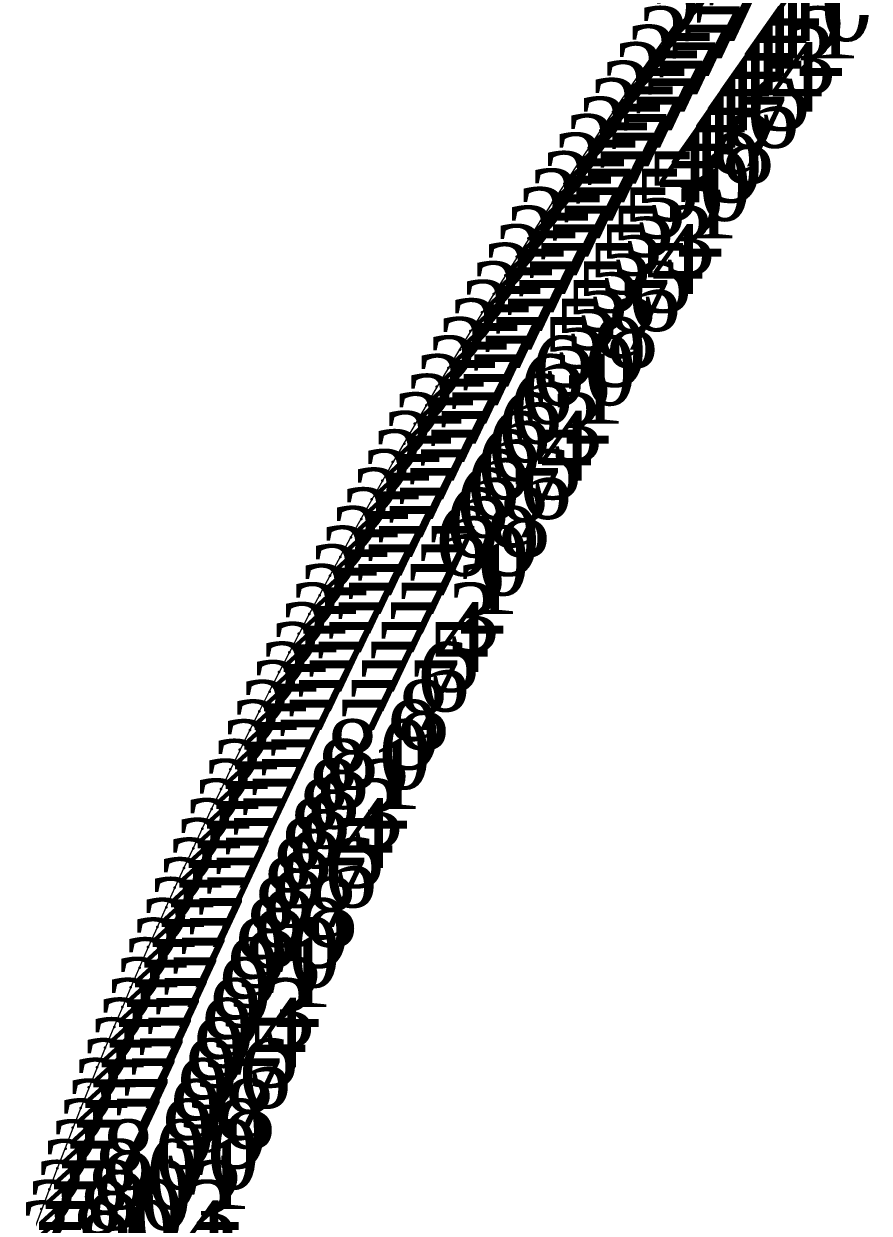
# Model space of a CAD drawing. Header units: metres. Extents: x 543554 to 549226, y 1840763 to 1844579.
# Drawn here: x 546901.6 to 546908.89, y 1842486.29 to 1842496.55 of the extents above; entities that cross this region are included whole.
import ezdxf

# ---------------------------------------------------------------- set-up
doc = ezdxf.new("R2010")
doc.units = ezdxf.units.M
doc.header["$MEASUREMENT"] = 0
for name, color, linetype, lineweight in [('Level 12', 7, 'Continuous', 0), ('Level 30', 7, 'Continuous', 0), ('Level 7', 7, 'Continuous', 0)]:
    doc.layers.add(name, color=color, linetype=linetype, lineweight=lineweight)
doc.styles.add('Style-Vntime', font='Vntime.shx')

# ---------------------------------------------------------------- blocks, each defined once
blk = doc.blocks.new('DDCT')
at = {"layer": 'Level 7', "color": 3, "linetype": 'Continuous', "lineweight": 30}
blk.add_point((0, 0), dxfattribs=at)
blk = doc.blocks.new('SHMIA_2739')
at = {"layer": 'Level 12', "color": 2, "linetype": 'Continuous', "lineweight": 0, "style": 'Style-Vntime'}
blk.add_text('2740', height=0.6, dxfattribs=at).set_placement((0, 0))
blk = doc.blocks.new('SHMIA_2740')
at = {"layer": 'Level 12', "color": 2, "linetype": 'Continuous', "lineweight": 0, "style": 'Style-Vntime'}
blk.add_text('2741', height=0.6, dxfattribs=at).set_placement((0, 0))
blk = doc.blocks.new('SHMIA_2741')
at = {"layer": 'Level 12', "color": 2, "linetype": 'Continuous', "lineweight": 0, "style": 'Style-Vntime'}
blk.add_text('2742', height=0.6, dxfattribs=at).set_placement((0, 0))
blk = doc.blocks.new('SHMIA_2742')
at = {"layer": 'Level 12', "color": 2, "linetype": 'Continuous', "lineweight": 0, "style": 'Style-Vntime'}
blk.add_text('2743', height=0.6, dxfattribs=at).set_placement((0, 0))
blk = doc.blocks.new('SHMIA_2743')
at = {"layer": 'Level 12', "color": 2, "linetype": 'Continuous', "lineweight": 0, "style": 'Style-Vntime'}
blk.add_text('2744', height=0.6, dxfattribs=at).set_placement((0, 0))
blk = doc.blocks.new('SHMIA_2744')
at = {"layer": 'Level 12', "color": 2, "linetype": 'Continuous', "lineweight": 0, "style": 'Style-Vntime'}
blk.add_text('2745', height=0.6, dxfattribs=at).set_placement((0, 0))
blk = doc.blocks.new('SHMIA_2745')
at = {"layer": 'Level 12', "color": 2, "linetype": 'Continuous', "lineweight": 0, "style": 'Style-Vntime'}
blk.add_text('2746', height=0.6, dxfattribs=at).set_placement((0, 0))
blk = doc.blocks.new('SHMIA_2746')
at = {"layer": 'Level 12', "color": 2, "linetype": 'Continuous', "lineweight": 0, "style": 'Style-Vntime'}
blk.add_text('2747', height=0.6, dxfattribs=at).set_placement((0, 0))
blk = doc.blocks.new('SHMIA_2747')
at = {"layer": 'Level 12', "color": 2, "linetype": 'Continuous', "lineweight": 0, "style": 'Style-Vntime'}
blk.add_text('2748', height=0.6, dxfattribs=at).set_placement((0, 0))
blk = doc.blocks.new('SHMIA_2748')
at = {"layer": 'Level 12', "color": 2, "linetype": 'Continuous', "lineweight": 0, "style": 'Style-Vntime'}
blk.add_text('2749', height=0.6, dxfattribs=at).set_placement((0, 0))
blk = doc.blocks.new('SHMIA_2749')
at = {"layer": 'Level 12', "color": 2, "linetype": 'Continuous', "lineweight": 0, "style": 'Style-Vntime'}
blk.add_text('2750', height=0.6, dxfattribs=at).set_placement((0, 0))
blk = doc.blocks.new('SHMIA_2750')
at = {"layer": 'Level 12', "color": 2, "linetype": 'Continuous', "lineweight": 0, "style": 'Style-Vntime'}
blk.add_text('2751', height=0.6, dxfattribs=at).set_placement((0, 0))
blk = doc.blocks.new('SHMIA_2751')
at = {"layer": 'Level 12', "color": 2, "linetype": 'Continuous', "lineweight": 0, "style": 'Style-Vntime'}
blk.add_text('2752', height=0.6, dxfattribs=at).set_placement((0, 0))
blk = doc.blocks.new('SHMIA_2752')
at = {"layer": 'Level 12', "color": 2, "linetype": 'Continuous', "lineweight": 0, "style": 'Style-Vntime'}
blk.add_text('2753', height=0.6, dxfattribs=at).set_placement((0, 0))
blk = doc.blocks.new('SHMIA_2753')
at = {"layer": 'Level 12', "color": 2, "linetype": 'Continuous', "lineweight": 0, "style": 'Style-Vntime'}
blk.add_text('2754', height=0.6, dxfattribs=at).set_placement((0, 0))
blk = doc.blocks.new('SHMIA_2754')
at = {"layer": 'Level 12', "color": 2, "linetype": 'Continuous', "lineweight": 0, "style": 'Style-Vntime'}
blk.add_text('2755', height=0.6, dxfattribs=at).set_placement((0, 0))
blk = doc.blocks.new('SHMIA_2755')
at = {"layer": 'Level 12', "color": 2, "linetype": 'Continuous', "lineweight": 0, "style": 'Style-Vntime'}
blk.add_text('2756', height=0.6, dxfattribs=at).set_placement((0, 0))
blk = doc.blocks.new('SHMIA_2756')
at = {"layer": 'Level 12', "color": 2, "linetype": 'Continuous', "lineweight": 0, "style": 'Style-Vntime'}
blk.add_text('2757', height=0.6, dxfattribs=at).set_placement((0, 0))
blk = doc.blocks.new('SHMIA_2757')
at = {"layer": 'Level 12', "color": 2, "linetype": 'Continuous', "lineweight": 0, "style": 'Style-Vntime'}
blk.add_text('2758', height=0.6, dxfattribs=at).set_placement((0, 0))
blk = doc.blocks.new('SHMIA_2758')
at = {"layer": 'Level 12', "color": 2, "linetype": 'Continuous', "lineweight": 0, "style": 'Style-Vntime'}
blk.add_text('2759', height=0.6, dxfattribs=at).set_placement((0, 0))
blk = doc.blocks.new('SHMIA_2759')
at = {"layer": 'Level 12', "color": 2, "linetype": 'Continuous', "lineweight": 0, "style": 'Style-Vntime'}
blk.add_text('2760', height=0.6, dxfattribs=at).set_placement((0, 0))
blk = doc.blocks.new('SHMIA_2760')
at = {"layer": 'Level 12', "color": 2, "linetype": 'Continuous', "lineweight": 0, "style": 'Style-Vntime'}
blk.add_text('2761', height=0.6, dxfattribs=at).set_placement((0, 0))
blk = doc.blocks.new('SHMIA_2761')
at = {"layer": 'Level 12', "color": 2, "linetype": 'Continuous', "lineweight": 0, "style": 'Style-Vntime'}
blk.add_text('2762', height=0.6, dxfattribs=at).set_placement((0, 0))
blk = doc.blocks.new('SHMIA_2762')
at = {"layer": 'Level 12', "color": 2, "linetype": 'Continuous', "lineweight": 0, "style": 'Style-Vntime'}
blk.add_text('2763', height=0.6, dxfattribs=at).set_placement((0, 0))
blk = doc.blocks.new('SHMIA_2763')
at = {"layer": 'Level 12', "color": 2, "linetype": 'Continuous', "lineweight": 0, "style": 'Style-Vntime'}
blk.add_text('2764', height=0.6, dxfattribs=at).set_placement((0, 0))
blk = doc.blocks.new('SHMIA_2764')
at = {"layer": 'Level 12', "color": 2, "linetype": 'Continuous', "lineweight": 0, "style": 'Style-Vntime'}
blk.add_text('2765', height=0.6, dxfattribs=at).set_placement((0, 0))
blk = doc.blocks.new('SHMIA_2765')
at = {"layer": 'Level 12', "color": 2, "linetype": 'Continuous', "lineweight": 0, "style": 'Style-Vntime'}
blk.add_text('2766', height=0.6, dxfattribs=at).set_placement((0, 0))
blk = doc.blocks.new('SHMIA_2766')
at = {"layer": 'Level 12', "color": 2, "linetype": 'Continuous', "lineweight": 0, "style": 'Style-Vntime'}
blk.add_text('2767', height=0.6, dxfattribs=at).set_placement((0, 0))
blk = doc.blocks.new('SHMIA_2767')
at = {"layer": 'Level 12', "color": 2, "linetype": 'Continuous', "lineweight": 0, "style": 'Style-Vntime'}
blk.add_text('2768', height=0.6, dxfattribs=at).set_placement((0, 0))
blk = doc.blocks.new('SHMIA_2768')
at = {"layer": 'Level 12', "color": 2, "linetype": 'Continuous', "lineweight": 0, "style": 'Style-Vntime'}
blk.add_text('2769', height=0.6, dxfattribs=at).set_placement((0, 0))
blk = doc.blocks.new('SHMIA_2769')
at = {"layer": 'Level 12', "color": 2, "linetype": 'Continuous', "lineweight": 0, "style": 'Style-Vntime'}
blk.add_text('2770', height=0.6, dxfattribs=at).set_placement((0, 0))
blk = doc.blocks.new('SHMIA_2770')
at = {"layer": 'Level 12', "color": 2, "linetype": 'Continuous', "lineweight": 0, "style": 'Style-Vntime'}
blk.add_text('2771', height=0.6, dxfattribs=at).set_placement((0, 0))
blk = doc.blocks.new('SHMIA_2771')
at = {"layer": 'Level 12', "color": 2, "linetype": 'Continuous', "lineweight": 0, "style": 'Style-Vntime'}
blk.add_text('2772', height=0.6, dxfattribs=at).set_placement((0, 0))
blk = doc.blocks.new('SHMIA_2772')
at = {"layer": 'Level 12', "color": 2, "linetype": 'Continuous', "lineweight": 0, "style": 'Style-Vntime'}
blk.add_text('2773', height=0.6, dxfattribs=at).set_placement((0, 0))
blk = doc.blocks.new('SHMIA_2773')
at = {"layer": 'Level 12', "color": 2, "linetype": 'Continuous', "lineweight": 0, "style": 'Style-Vntime'}
blk.add_text('2774', height=0.6, dxfattribs=at).set_placement((0, 0))
blk = doc.blocks.new('SHMIA_2774')
at = {"layer": 'Level 12', "color": 2, "linetype": 'Continuous', "lineweight": 0, "style": 'Style-Vntime'}
blk.add_text('2775', height=0.6, dxfattribs=at).set_placement((0, 0))
blk = doc.blocks.new('SHMIA_2775')
at = {"layer": 'Level 12', "color": 2, "linetype": 'Continuous', "lineweight": 0, "style": 'Style-Vntime'}
blk.add_text('2776', height=0.6, dxfattribs=at).set_placement((0, 0))
blk = doc.blocks.new('SHMIA_2776')
at = {"layer": 'Level 12', "color": 2, "linetype": 'Continuous', "lineweight": 0, "style": 'Style-Vntime'}
blk.add_text('2777', height=0.6, dxfattribs=at).set_placement((0, 0))
blk = doc.blocks.new('SHMIA_2777')
at = {"layer": 'Level 12', "color": 2, "linetype": 'Continuous', "lineweight": 0, "style": 'Style-Vntime'}
blk.add_text('2778', height=0.6, dxfattribs=at).set_placement((0, 0))
blk = doc.blocks.new('SHMIA_2778')
at = {"layer": 'Level 12', "color": 2, "linetype": 'Continuous', "lineweight": 0, "style": 'Style-Vntime'}
blk.add_text('2779', height=0.6, dxfattribs=at).set_placement((0, 0))
blk = doc.blocks.new('SHMIA_2779')
at = {"layer": 'Level 12', "color": 2, "linetype": 'Continuous', "lineweight": 0, "style": 'Style-Vntime'}
blk.add_text('2780', height=0.6, dxfattribs=at).set_placement((0, 0))
blk = doc.blocks.new('SHMIA_2780')
at = {"layer": 'Level 12', "color": 2, "linetype": 'Continuous', "lineweight": 0, "style": 'Style-Vntime'}
blk.add_text('2781', height=0.6, dxfattribs=at).set_placement((0, 0))
blk = doc.blocks.new('SHMIA_2781')
at = {"layer": 'Level 12', "color": 2, "linetype": 'Continuous', "lineweight": 0, "style": 'Style-Vntime'}
blk.add_text('2782', height=0.6, dxfattribs=at).set_placement((0, 0))
blk = doc.blocks.new('SHMIA_2782')
at = {"layer": 'Level 12', "color": 2, "linetype": 'Continuous', "lineweight": 0, "style": 'Style-Vntime'}
blk.add_text('2783', height=0.6, dxfattribs=at).set_placement((0, 0))
blk = doc.blocks.new('SHMIA_2783')
at = {"layer": 'Level 12', "color": 2, "linetype": 'Continuous', "lineweight": 0, "style": 'Style-Vntime'}
blk.add_text('2784', height=0.6, dxfattribs=at).set_placement((0, 0))
blk = doc.blocks.new('SHMIA_2784')
at = {"layer": 'Level 12', "color": 2, "linetype": 'Continuous', "lineweight": 0, "style": 'Style-Vntime'}
blk.add_text('2785', height=0.6, dxfattribs=at).set_placement((0, 0))
blk = doc.blocks.new('SHMIA_2785')
at = {"layer": 'Level 12', "color": 2, "linetype": 'Continuous', "lineweight": 0, "style": 'Style-Vntime'}
blk.add_text('2786', height=0.6, dxfattribs=at).set_placement((0, 0))
blk = doc.blocks.new('SHMIA_2786')
at = {"layer": 'Level 12', "color": 2, "linetype": 'Continuous', "lineweight": 0, "style": 'Style-Vntime'}
blk.add_text('2787', height=0.6, dxfattribs=at).set_placement((0, 0))
blk = doc.blocks.new('SHMIA_2787')
at = {"layer": 'Level 12', "color": 2, "linetype": 'Continuous', "lineweight": 0, "style": 'Style-Vntime'}
blk.add_text('2788', height=0.6, dxfattribs=at).set_placement((0, 0))
blk = doc.blocks.new('SHMIA_2788')
at = {"layer": 'Level 12', "color": 2, "linetype": 'Continuous', "lineweight": 0, "style": 'Style-Vntime'}
blk.add_text('2789', height=0.6, dxfattribs=at).set_placement((0, 0))
blk = doc.blocks.new('SHMIA_2789')
at = {"layer": 'Level 12', "color": 2, "linetype": 'Continuous', "lineweight": 0, "style": 'Style-Vntime'}
blk.add_text('2790', height=0.6, dxfattribs=at).set_placement((0, 0))
blk = doc.blocks.new('SHMIA_2790')
at = {"layer": 'Level 12', "color": 2, "linetype": 'Continuous', "lineweight": 0, "style": 'Style-Vntime'}
blk.add_text('2791', height=0.6, dxfattribs=at).set_placement((0, 0))
blk = doc.blocks.new('SHMIA_2791')
at = {"layer": 'Level 12', "color": 2, "linetype": 'Continuous', "lineweight": 0, "style": 'Style-Vntime'}
blk.add_text('2792', height=0.6, dxfattribs=at).set_placement((0, 0))
blk = doc.blocks.new('SHMIA_2792')
at = {"layer": 'Level 12', "color": 2, "linetype": 'Continuous', "lineweight": 0, "style": 'Style-Vntime'}
blk.add_text('2793', height=0.6, dxfattribs=at).set_placement((0, 0))
blk = doc.blocks.new('SHMIA_2793')
at = {"layer": 'Level 12', "color": 2, "linetype": 'Continuous', "lineweight": 0, "style": 'Style-Vntime'}
blk.add_text('2794', height=0.6, dxfattribs=at).set_placement((0, 0))
blk = doc.blocks.new('SHMIA_2794')
at = {"layer": 'Level 12', "color": 2, "linetype": 'Continuous', "lineweight": 0, "style": 'Style-Vntime'}
blk.add_text('2795', height=0.6, dxfattribs=at).set_placement((0, 0))
blk = doc.blocks.new('SHMIA_2795')
at = {"layer": 'Level 12', "color": 2, "linetype": 'Continuous', "lineweight": 0, "style": 'Style-Vntime'}
blk.add_text('2796', height=0.6, dxfattribs=at).set_placement((0, 0))
blk = doc.blocks.new('SHMIA_2796')
at = {"layer": 'Level 12', "color": 2, "linetype": 'Continuous', "lineweight": 0, "style": 'Style-Vntime'}
blk.add_text('2797', height=0.6, dxfattribs=at).set_placement((0, 0))
blk = doc.blocks.new('SHMIA_2797')
at = {"layer": 'Level 12', "color": 2, "linetype": 'Continuous', "lineweight": 0, "style": 'Style-Vntime'}
blk.add_text('2798', height=0.6, dxfattribs=at).set_placement((0, 0))
blk = doc.blocks.new('SHMIA_2798')
at = {"layer": 'Level 12', "color": 2, "linetype": 'Continuous', "lineweight": 0, "style": 'Style-Vntime'}
blk.add_text('2799', height=0.6, dxfattribs=at).set_placement((0, 0))
blk = doc.blocks.new('SHMIA_2799')
at = {"layer": 'Level 12', "color": 2, "linetype": 'Continuous', "lineweight": 0, "style": 'Style-Vntime'}
blk.add_text('2800', height=0.6, dxfattribs=at).set_placement((0, 0))
blk = doc.blocks.new('SHMIA_2800')
at = {"layer": 'Level 12', "color": 2, "linetype": 'Continuous', "lineweight": 0, "style": 'Style-Vntime'}
blk.add_text('2801', height=0.6, dxfattribs=at).set_placement((0, 0))
blk = doc.blocks.new('SHMIA_2801')
at = {"layer": 'Level 12', "color": 2, "linetype": 'Continuous', "lineweight": 0, "style": 'Style-Vntime'}
blk.add_text('2802', height=0.6, dxfattribs=at).set_placement((0, 0))
blk = doc.blocks.new('SHMIA_2802')
at = {"layer": 'Level 12', "color": 2, "linetype": 'Continuous', "lineweight": 0, "style": 'Style-Vntime'}
blk.add_text('2803', height=0.6, dxfattribs=at).set_placement((0, 0))
blk = doc.blocks.new('SHMIA_2803')
at = {"layer": 'Level 12', "color": 2, "linetype": 'Continuous', "lineweight": 0, "style": 'Style-Vntime'}
blk.add_text('2804', height=0.6, dxfattribs=at).set_placement((0, 0))

msp = doc.modelspace()

# ---------------------------------------------------------------- linework, layer by layer
at = {"layer": 'Level 30', "color": 2, "linetype": 'Continuous', "lineweight": 0, "flags": 128}
msp.add_lwpolyline([(546907.2198, 1842496.5574), (546907.1107, 1842496.4048), (546907.0022, 1842496.2517), (546906.8944, 1842496.0982), (546906.7872, 1842495.9442), (546906.6807, 1842495.7897), (546906.5749, 1842495.6348), (546906.4697, 1842495.4795), (546906.3652, 1842495.3237), (546906.2613, 1842495.1674), (546906.1581, 1842495.0107), (546906.0556, 1842494.8536), (546905.9538, 1842494.696), (546905.8526, 1842494.538), (546905.7521, 1842494.3796), (546905.6523, 1842494.2207), (546905.5531, 1842494.0615), (546905.4547, 1842493.9018), (546905.3569, 1842493.7416), (546905.2598, 1842493.5811), (546905.1634, 1842493.4202), (546905.0676, 1842493.2588), (546904.9726, 1842493.097), (546904.8783, 1842492.9349), (546904.7846, 1842492.7723), (546904.6916, 1842492.6093), (546904.5994, 1842492.446), (546904.5078, 1842492.2822), (546904.4169, 1842492.1181), (546904.3268, 1842491.9535), (546904.2373, 1842491.7886), (546904.1485, 1842491.6233), (546904.0605, 1842491.4577), (546903.9731, 1842491.2916), (546903.8865, 1842491.1252), (546903.8006, 1842490.9584), (546903.7153, 1842490.7913), (546903.6308, 1842490.6238), (546903.547, 1842490.4559), (546903.464, 1842490.2877), (546903.3816, 1842490.1191), (546903.3, 1842489.9502), (546903.2191, 1842489.7809), (546903.1389, 1842489.6113), (546903.0594, 1842489.4413), (546902.9807, 1842489.2711), (546902.9026, 1842489.1004), (546902.8254, 1842488.9295), (546902.7488, 1842488.7582), (546902.673, 1842488.5866), (546902.5979, 1842488.4146), (546902.5235, 1842488.2424), (546902.4499, 1842488.0698), (546902.377, 1842487.8969), (546902.3049, 1842487.7238), (546902.2334, 1842487.5503), (546902.1628, 1842487.3765), (546902.0928, 1842487.2024), (546902.0237, 1842487.028), (546901.9552, 1842486.8533), (546901.8875, 1842486.6783), (546901.8206, 1842486.503), (546901.7544, 1842486.3275), (546901.6889, 1842486.1517)], dxfattribs=at)

# ---------------------------------------------------------------- block references
at = {"layer": 'Level 12', "color": 2, "linetype": 'Continuous', "lineweight": 0}
for name, p in [('SHMIA_2739', (546907.11, 1842496.4)), ('SHMIA_2740', (546907, 1842496.25)), ('SHMIA_2741', (546906.89, 1842496.1)), ('SHMIA_2742', (546906.79, 1842495.94)), ('SHMIA_2743', (546906.68, 1842495.79)), ('SHMIA_2744', (546906.57, 1842495.63)), ('SHMIA_2745', (546906.47, 1842495.48)), ('SHMIA_2746', (546906.37, 1842495.32)), ('SHMIA_2747', (546906.26, 1842495.17)), ('SHMIA_2748', (546906.16, 1842495.01)), ('SHMIA_2749', (546906.06, 1842494.85)), ('SHMIA_2750', (546905.95, 1842494.7)), ('SHMIA_2751', (546905.85, 1842494.54)), ('SHMIA_2752', (546905.75, 1842494.38)), ('SHMIA_2753', (546905.65, 1842494.22)), ('SHMIA_2754', (546905.55, 1842494.06)), ('SHMIA_2755', (546905.45, 1842493.9)), ('SHMIA_2756', (546905.36, 1842493.74)), ('SHMIA_2757', (546905.26, 1842493.58)), ('SHMIA_2758', (546905.16, 1842493.42)), ('SHMIA_2759', (546905.07, 1842493.26)), ('SHMIA_2760', (546904.97, 1842493.1)), ('SHMIA_2761', (546904.88, 1842492.93)), ('SHMIA_2762', (546904.78, 1842492.77)), ('SHMIA_2763', (546904.69, 1842492.61)), ('SHMIA_2764', (546904.6, 1842492.45)), ('SHMIA_2765', (546904.51, 1842492.28)), ('SHMIA_2766', (546904.42, 1842492.12)), ('SHMIA_2767', (546904.33, 1842491.95)), ('SHMIA_2768', (546904.24, 1842491.79)), ('SHMIA_2769', (546904.15, 1842491.62)), ('SHMIA_2770', (546904.06, 1842491.46)), ('SHMIA_2771', (546903.97, 1842491.29)), ('SHMIA_2772', (546903.89, 1842491.13)), ('SHMIA_2773', (546903.8, 1842490.96)), ('SHMIA_2774', (546903.72, 1842490.79)), ('SHMIA_2775', (546903.63, 1842490.62)), ('SHMIA_2776', (546903.55, 1842490.46)), ('SHMIA_2777', (546903.46, 1842490.29)), ('SHMIA_2778', (546903.38, 1842490.12)), ('SHMIA_2779', (546903.3, 1842489.95)), ('SHMIA_2780', (546903.22, 1842489.78)), ('SHMIA_2781', (546903.14, 1842489.61)), ('SHMIA_2782', (546903.06, 1842489.44)), ('SHMIA_2783', (546902.98, 1842489.27)), ('SHMIA_2784', (546902.9, 1842489.1)), ('SHMIA_2785', (546902.83, 1842488.93)), ('SHMIA_2786', (546902.75, 1842488.76)), ('SHMIA_2787', (546902.67, 1842488.59)), ('SHMIA_2788', (546902.6, 1842488.41)), ('SHMIA_2789', (546902.52, 1842488.24)), ('SHMIA_2790', (546902.45, 1842488.07)), ('SHMIA_2791', (546902.38, 1842487.9)), ('SHMIA_2792', (546902.3, 1842487.72)), ('SHMIA_2793', (546902.23, 1842487.55)), ('SHMIA_2794', (546902.16, 1842487.38)), ('SHMIA_2795', (546902.09, 1842487.2)), ('SHMIA_2796', (546902.02, 1842487.03)), ('SHMIA_2797', (546901.96, 1842486.85)), ('SHMIA_2798', (546901.89, 1842486.68)), ('SHMIA_2799', (546901.82, 1842486.5)), ('SHMIA_2800', (546901.75, 1842486.33)), ('SHMIA_2801', (546901.69, 1842486.15)), ('SHMIA_2802', (546901.62, 1842485.98)), ('SHMIA_2803', (546901.56, 1842485.8))]:
    msp.add_blockref(name, p, dxfattribs=at)
at = {"layer": 'Level 7', "color": 3, "linetype": 'Continuous', "lineweight": 30}
for p in [(546907.11, 1842496.4), (546907, 1842496.25), (546906.89, 1842496.1), (546906.79, 1842495.94), (546906.68, 1842495.79), (546906.57, 1842495.63), (546906.47, 1842495.48), (546906.37, 1842495.32), (546906.26, 1842495.17), (546906.16, 1842495.01), (546906.06, 1842494.85), (546905.95, 1842494.7), (546905.85, 1842494.54), (546905.75, 1842494.38), (546905.65, 1842494.22), (546905.55, 1842494.06), (546905.45, 1842493.9), (546905.36, 1842493.74), (546905.26, 1842493.58), (546905.16, 1842493.42), (546905.07, 1842493.26), (546904.97, 1842493.1), (546904.88, 1842492.93), (546904.78, 1842492.77), (546904.69, 1842492.61), (546904.6, 1842492.45), (546904.51, 1842492.28), (546904.42, 1842492.12), (546904.33, 1842491.95), (546904.24, 1842491.79), (546904.15, 1842491.62), (546904.06, 1842491.46), (546903.97, 1842491.29), (546903.89, 1842491.13), (546903.8, 1842490.96), (546903.72, 1842490.79), (546903.63, 1842490.62), (546903.55, 1842490.46), (546903.46, 1842490.29), (546903.38, 1842490.12), (546903.3, 1842489.95), (546903.22, 1842489.78), (546903.14, 1842489.61), (546903.06, 1842489.44), (546902.98, 1842489.27), (546902.9, 1842489.1), (546902.83, 1842488.93), (546902.75, 1842488.76), (546902.67, 1842488.59), (546902.6, 1842488.41), (546902.52, 1842488.24), (546902.45, 1842488.07), (546902.38, 1842487.9), (546902.3, 1842487.72), (546902.23, 1842487.55), (546902.16, 1842487.38), (546902.09, 1842487.2), (546902.02, 1842487.03), (546901.96, 1842486.85), (546901.89, 1842486.68), (546901.82, 1842486.5), (546901.75, 1842486.33)]:
    msp.add_blockref('DDCT', p, dxfattribs=at)

doc.saveas('drawing.dxf')
